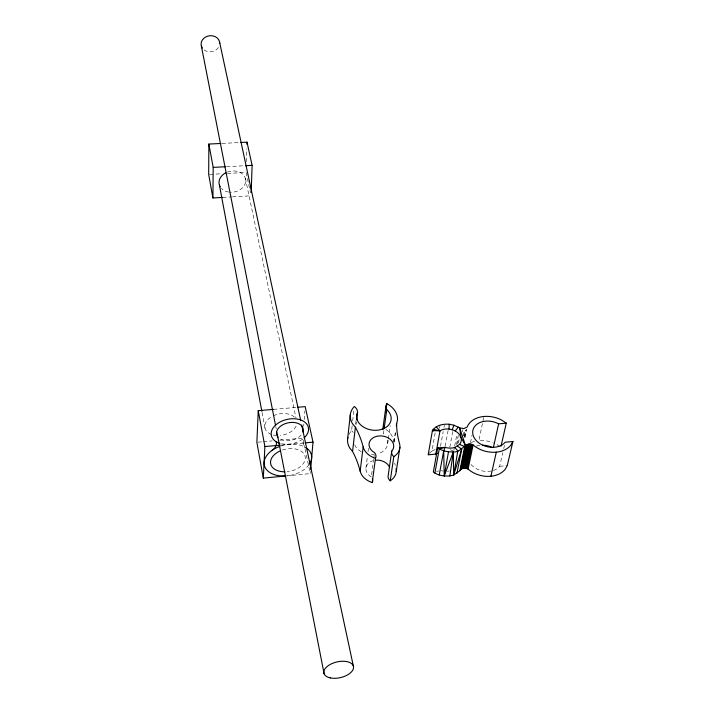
<?xml version="1.0" encoding="UTF-8"?>
<svg xmlns="http://www.w3.org/2000/svg" width="714" height="714" viewBox="0 0 714 714"><rect width="100%" height="100%" fill="white"/><g stroke="black" fill="none" stroke-linecap="round" stroke-linejoin="round"><path stroke-width="0.54" stroke-dasharray="3.57 2.68" d="M246.437 161.632L246.83 148.664M303.673 426.178L303.843 424M304.182 419.662L304.86 410.969M309.064 464.635A24.115 15.44 -12 0 1 286.885 475.863L310.304 473.614L310.501 471.392M348.843 434.665A23.33 17.493 7.8 0 1 351.565 430.747L352.198 425.232M352.698 420.814L353.948 409.774M355.634 424.286L356.143 419.868M356.152 424.375L356.402 422.161M365.934 468.152L367.487 456.032M368.049 451.623L368.469 448.312M371.619 474.712L373.663 459.289M373.815 458.183L374.252 454.88M383.891 430.587L383.445 433.898A10.166 7.551 8.8 0 1 382.659 431.327M387.72 443.385L388.184 440.083M388.345 438.985L390.219 425.767M393.869 442.198L395.315 432.291M394.289 441.859L395.574 433.059M428.998 453.551L431.97 451.043L435.299 432.086M439.521 428.23L440.083 425.071M440.511 446.295L443.189 431.559M443.956 427.356L444.34 425.249M445.161 446.33L448.089 430.551M449.784 447.294L452.765 431.524M453.872 450.168L454.479 447.009M454.684 445.964L456.906 434.398M456.451 444.715L458.281 435.254M457.433 443.983L458.656 437.673M458.45 443.162L459.673 436.852M462.386 431.791L462.806 429.685M463.181 435.799L464.216 430.551M463.921 435.567L464.966 430.319M464.18 437.352L465.635 429.998M464.76 436.959L466.224 429.596M465.037 437.539L466.715 429.132M470.499 442.582L471.999 435.228M483.699 417.52L478.853 440.609A23.66 17.547 13.8 0 1 492.714 442.555M493.392 470.472A17.297 12.825 13.8 0 0 499.648 466.331L502.772 452.712M503.736 448.526L504.459 445.384M431.97 451.043L435.763 449.284M436.549 471.41L438.691 470.981M499.648 466.331L507.252 465.59M281.45 445.072L303.075 443.064M257.959 442.198L262.333 441.796M263.421 441.698L272.159 440.904M279.808 440.208L302.745 438.128L304.807 447.803M273.533 409.363L296.462 407.382M222.732 197.403L231.461 196.912M232.55 196.85L251.096 195.797M209.782 174.394L221.893 173.743M227.4 173.448L246.125 172.449L250.418 192.61M226.534 166.683L244.322 165.746M221.947 143.416L239.386 142.55M450.248 449.758L453.676 451.212M499.907 446.643L496.373 444.224A23.66 17.547 13.8 0 0 493.66 442.93M305.039 448.883L310.304 473.614M245.321 178.205L296.051 418.226M275.791 426.669L276.211 428.855M262.065 412.424L265.135 428.811M296.105 426.053A16.27 10.728 -11.9 0 1 280.165 435.442M276.059 435.451A16.27 10.728 -11.9 0 1 273.167 434.969M271.409 434.433A16.27 10.728 -11.9 0 1 272.391 416.253M273.31 415.789A16.27 10.728 -11.9 0 1 295.105 417.904M227.445 172.056A13.432 10.549 -10.3 0 1 245.652 179.812A13.432 10.549 -10.3 0 1 229.569 192.173M228.73 192.066A13.432 10.549 -10.3 0 1 221.34 188.344M280.736 446.072A24.115 15.44 -12 0 1 304.762 447.009M218.439 47.508A9.353 8.015 -8.9 0 1 203.802 49.694M282.396 450.034A17.618 11.281 -12 0 1 305.128 456.478A17.618 11.281 -12 0 1 287.171 471.704M304.28 445.634A30.336 19.689 -13.6 0 1 303.28 443.626L303.031 442.93A30.336 19.689 -13.6 0 1 302.388 439.297A18.948 12.406 -12.2 0 1 281.566 443.751M301.121 435.085A13.575 8.889 -12.2 0 1 280.022 438.842M449.383 470.901A12.549 9.425 11.9 0 1 447.312 471.249M442.975 471.07A12.549 9.425 11.9 0 1 440.841 470.553M491.375 471.017A17.297 12.825 13.8 0 1 470.526 463.913M476.354 446.134A17.297 12.825 13.8 0 1 480.442 445.304M471.24 442.51A23.66 17.547 13.8 0 1 475.06 441.234M385.917 429.373A23.33 17.493 7.8 0 1 393.958 442.225M351.565 430.747A10.228 7.658 6.3 0 1 353.296 432.461M387.381 440.029A17.047 12.781 7.8 0 1 378.366 453.613M374.145 454.461A17.047 12.781 7.8 0 1 371.467 454.55M361.284 451.766A17.047 12.781 7.8 0 1 354.653 444.768M395.244 465.349A128.029 94.07 15.3 0 1 394.708 462.958M371.325 476.907A12.2 9.327 8.5 0 1 372.654 460.798"/><path stroke-width="1.07" d="M220.858 143.469L208.872 144.058L208.684 174.448L212.915 197.965L222.732 197.403M212.915 197.965L213.191 167.388L208.872 144.058M246.955 144.335L247.017 142.175L240.475 142.497M251.203 192.53L252.104 165.336L247.017 142.175M273.533 409.363L258.245 410.684L256.87 442.296L263.314 478.121L285.814 475.961A24.115 15.44 -12 0 1 264.287 465.082A24.115 15.44 -12 0 1 279.727 446.42M263.314 478.121L264.885 446.553L258.245 410.684M432.398 430.622L439.985 430.845A12.772 9.425 11.7 0 1 448.954 429.052L449.258 424.241C443.171 423.75 435.933 425.178 432.398 430.622L428.186 454.845L435.817 454.068A12.549 9.425 11.9 0 1 437.512 453.194M310.688 469.169L313.009 442.153L305.199 406.623L297.551 407.283M347.593 439.065L350.306 414.772M391.754 451.061L388.229 475.265A7.658 5.873 9.6 0 0 390.228 480.808L393.807 456.612A7.8 5.873 9.5 0 1 391.754 451.061A12.433 9.336 8.4 0 0 388.148 437.878A12.433 9.336 8.4 0 0 371.048 439.485A12.433 9.336 8.4 0 0 374.547 452.676A7.827 5.935 7.8 0 1 375.484 458.343L372.235 482.566A18.305 13.994 8.5 0 1 360.159 471.186A132.224 102.843 -0.3 0 0 353.091 452.471L352.564 451.48L355.385 427.195L352.591 423.866A23.749 17.493 7.7 0 1 354.331 406.462A10.407 7.658 6.3 0 1 357.562 412.228A17.359 12.781 7.7 0 0 365.568 428.168A17.359 12.781 7.7 0 0 387.425 426.249A17.359 12.781 7.7 0 0 386.774 409.657A10.353 7.542 8.7 0 1 386.836 403.633A23.749 17.493 7.7 0 1 397.511 419.85L396.279 425.687M356.661 419.957L357.562 412.228M360.159 471.186L363.167 446.928A134.732 103.012 0 0 0 355.92 428.186L355.385 427.195M382.82 429.194L385.988 406.061M383.516 427.864L383.82 425.66M385.631 412.442L385.926 410.238M386.381 406.935L386.836 403.633M384.194 428.382L386.774 409.657M449.847 475.935L453.685 475.06L459.87 470.713L464.698 446.553L459.548 444.42L454.827 447.428A12.772 9.425 11.7 0 1 445.143 447.348L437.691 447.848L433.336 472.052C438.021 475.569 444.144 476.345 449.847 475.935L453.31 451.873C461.449 453.256 465.055 440.609 473.096 444.947A24.098 17.547 13.5 0 0 510.796 445.268L512.92 441.511L505.182 442.243A17.609 12.825 13.5 0 1 481.486 444.581A17.609 12.825 13.5 0 1 474.917 426.151A17.609 12.825 13.5 0 1 498.631 423.848L506.271 423.152L501.032 446.196M396.243 471.427L399.911 447.232M437.691 447.848C442.153 451.078 447.874 452.167 453.31 451.873L453.685 475.06L457.826 450.953L454.827 447.428M432.845 431.434L433.211 429.328L439.985 430.845L435.817 454.068M434.871 473.15L439.262 448.954L445.143 447.348L443.689 450.837L444.224 475.988L448.49 451.837M439.217 475.033L443.689 450.837M456.915 473.302L461.708 449.133L457.495 446.188M459.87 470.713L460.619 469.625L465.457 445.474L459.709 427.9L453.961 425.214L449.258 424.241M460.619 469.625L466.001 445.018M461.155 469.178L461.771 468.803L466.635 444.643M461.771 468.803L462.476 468.509L467.349 444.358M462.476 468.509L463.234 468.313L468.125 444.153M463.234 468.313L464.046 468.205L468.946 444.054M464.046 468.205L464.876 468.188L469.794 444.046M464.876 468.188L465.724 468.277L470.651 444.126M512.92 441.511L507.252 465.59L505.155 469.348A23.66 17.547 13.8 0 1 468.116 469.089L466.554 468.455L471.499 444.313M467.358 468.732L472.32 444.59M468.116 469.089L473.096 444.947M493.517 446.91L498.631 423.848M490.902 476.247L496.319 452.149M453.685 475.06L461.708 449.133M444.224 475.988L453.31 451.873M448.954 429.052L452.203 429.721L453.961 425.214M459.548 444.42A12.772 9.425 11.7 0 0 455.211 430.988L458.326 427.034M280.361 445.17L264.885 446.553M305.28 442.858L313.009 442.153M213.191 167.388L225.419 166.746M245.438 165.693L252.104 165.336M465.724 468.277L466.554 468.455M452.203 429.721L455.211 430.988M506.271 423.152L501.755 420.127A24.098 17.547 13.5 0 0 467.134 427.034L463.841 428.587L459.709 427.9L460.958 437.334L465.457 445.474M436.227 426.82L439.985 430.845M352.564 451.48L349.824 448.16A23.33 17.493 7.8 0 1 347.905 437.263M219.439 41.376L300.746 420.68M301.683 425.035L353.323 665.912M201.393 46.187L275.577 425.58M276.853 432.14L324.102 673.766M219.43 185.122L261.859 411.326M396.6 423.491L396.609 424.518A130.359 94.078 14.9 0 0 399.51 443.555A18.644 14.003 8.4 0 1 393.807 456.612M220.198 186.818A13.432 10.549 -10.3 0 1 225.856 172.761M305.619 447.499A24.115 15.44 -12 0 1 309.599 463.832M202.321 48.088A9.353 8.015 -8.9 0 1 208.042 36.057A9.353 8.015 -8.9 0 1 219.725 43.456M284.922 471.82A17.618 11.281 -12 0 1 270.722 464.073A17.618 11.281 -12 0 1 279.861 451.052M276.139 441.689A13.102 8.514 -11.2 0 1 271.713 450.623M279.87 443.323A18.948 12.406 -12.2 0 1 274.524 426.142A18.948 12.406 -12.2 0 1 301.29 420.171A18.948 12.406 -12.2 0 1 304.075 437.932M278.005 437.173A13.575 8.889 -12.2 0 1 288.153 422.822A13.575 8.889 -12.2 0 1 302.932 431.997M482.61 445.206A17.297 12.825 13.8 0 1 492.303 447.464M375.484 458.343A18.644 14.003 8.4 0 1 363.167 446.928M382.874 429.292A10.166 7.551 8.8 0 1 383.043 428.802M396.074 468.661A18.305 13.994 8.5 0 1 390.228 480.808M375.635 460.191A12.2 9.327 8.5 0 1 389.674 467.518M372.431 478.728A7.684 5.926 7.9 0 1 372.235 482.566M330.261 677.889A15.155 8.032 -12.9 0 0 353.519 668.009A15.155 8.032 -12.9 0 0 332.278 663.44A15.155 8.032 -12.9 0 0 330.261 677.889"/></g></svg>
